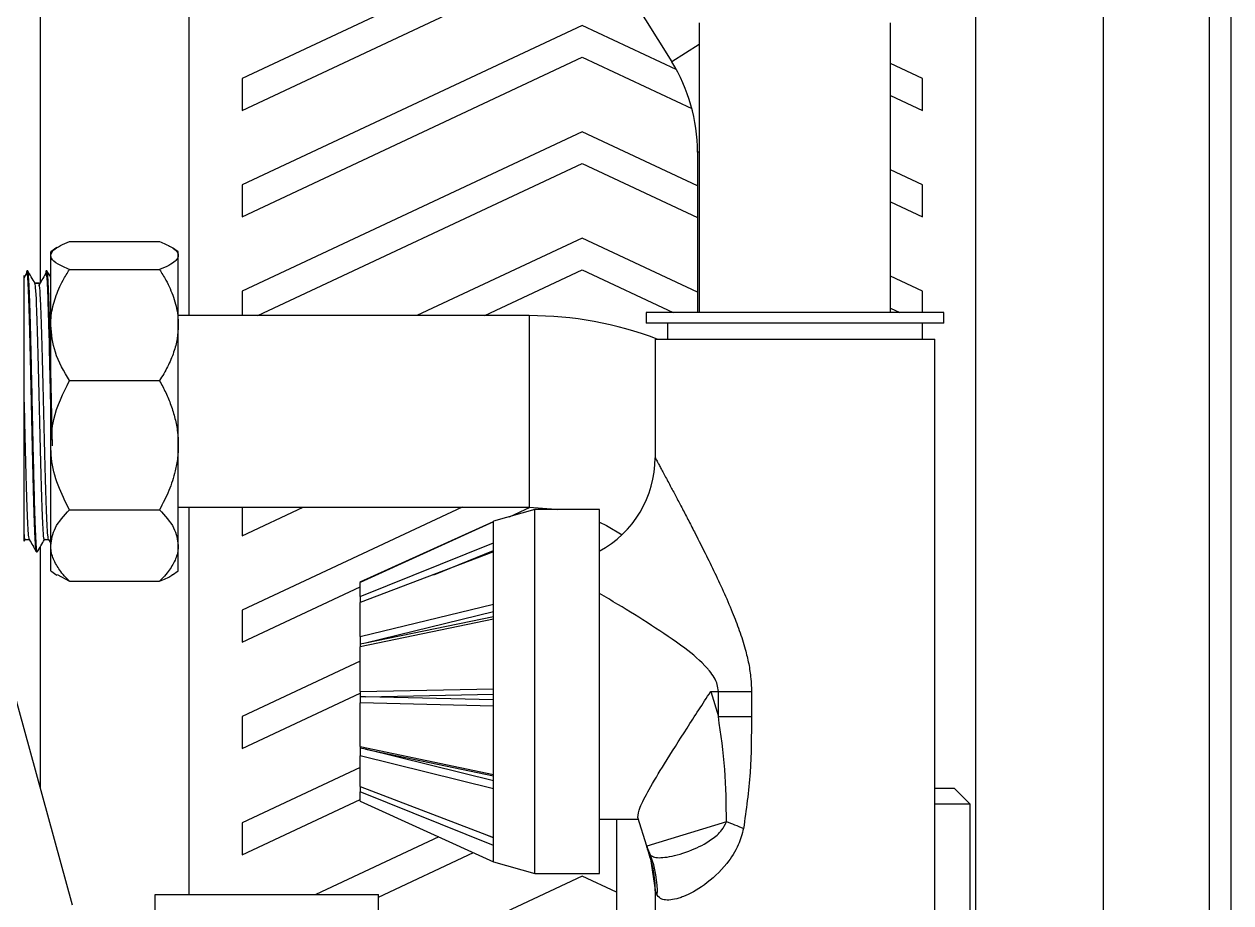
# Model space of a CAD drawing. Header units: millimetres. Extents: x 15 to 415, y 5 to 292.
# Drawn here: x 219.63 to 252.06, y 190.31 to 213.92 of the extents above; entities that cross this region are included whole.
import ezdxf

# ---------------------------------------------------------------- set-up
doc = ezdxf.new("R2010")
doc.units = ezdxf.units.MM

msp = doc.modelspace()

# ---------------------------------------------------------------- linework, layer by layer
at = {"color": 7, "linetype": 'Continuous', "lineweight": 25}
for p, q in [((248.6281, 239.4198), (248.6281, 125.7459)), ((251.4853, 125.7459), (251.4853, 239.4198)), ((252.0567, 239.1543), (252.0567, 126.0115)), ((245.1996, 186.8191), (245.1996, 232.0317)), ((231.4276, 221.8723), (237.0304, 212.9077)), ((224.0567, 218.863), (224.0567, 206.0888)), ((234.6281, 216.7459), (225.4853, 212.4602)), ((220.0567, 215.6524), (220.0567, 206.964)), ((225.4853, 211.6031), (234.6281, 215.8888)), ((234.6281, 213.8888), (225.4853, 209.6031)), ((237.1487, 212.7073), (234.6281, 213.8888)), ((237.771, 213.9547), (237.771, 206.1745)), ((242.9139, 206.1745), (242.9139, 213.9547)), ((225.4853, 208.7459), (234.6281, 213.0317)), ((234.6281, 213.0317), (237.5741, 211.6507)), ((243.771, 212.4602), (242.9139, 212.862)), ((225.4853, 212.4602), (225.4853, 211.6031)), ((243.771, 211.6031), (243.771, 212.4602)), ((242.9139, 212.0049), (243.771, 211.6031)), ((234.6281, 211.0317), (225.4853, 206.7459)), ((237.7253, 209.5799), (234.6281, 211.0317)), ((237.7253, 210.4848), (237.7253, 206.1745)), ((225.9119, 206.0888), (234.6281, 210.1745)), ((234.6281, 210.1745), (237.7253, 208.7227)), ((243.771, 209.6031), (242.9139, 210.0049)), ((225.4853, 209.6031), (225.4853, 208.7459)), ((243.771, 208.7459), (243.771, 209.6031)), ((242.9139, 209.1477), (243.771, 208.7459)), ((220.5039, 207.9161), (220.3424, 207.8031)), ((220.8469, 208.0821), (223.2666, 208.0821)), ((223.771, 207.8031), (223.6179, 207.9103)), ((234.6281, 208.1745), (230.1786, 206.0888)), ((237.7253, 206.7227), (234.6281, 208.1745)), ((220.3424, 207.7056), (220.3424, 207.8031)), ((220.3424, 205.836), (220.3424, 207.7056)), ((223.771, 207.7056), (223.771, 207.8031)), ((223.771, 205.836), (223.771, 207.7056)), ((219.7231, 207.2947), (219.7024, 207.2947)), ((220.24, 207.2947), (220.2196, 207.2947)), ((220.8469, 207.329), (223.2666, 207.329)), ((232.0072, 206.0888), (234.6281, 207.3174)), ((234.6281, 207.3174), (237.0662, 206.1745)), ((219.6852, 207.2114), (219.6229, 207.1056)), ((243.771, 206.7459), (242.9139, 207.1477)), ((225.4853, 206.7459), (225.4853, 206.0888)), ((243.771, 206.1745), (243.771, 206.7459)), ((242.9139, 206.2906), (243.1615, 206.1745)), ((233.1996, 206.0888), (223.771, 206.0888)), ((236.3424, 206.1745), (236.3424, 205.8888)), ((240.3424, 206.1745), (236.3424, 206.1745)), ((244.3424, 206.1745), (240.3424, 206.1745)), ((244.3424, 205.8888), (244.3424, 206.1745)), ((220.3424, 202.6082), (220.3424, 205.836)), ((223.771, 202.6082), (223.771, 205.836)), ((240.3424, 205.8888), (236.3424, 205.8888)), ((236.9139, 205.8888), (236.9139, 205.4602)), ((244.3424, 205.8888), (240.3424, 205.8888)), ((243.771, 205.4602), (243.771, 205.8888)), ((236.5853, 205.4602), (236.5853, 202.2733)), ((236.5853, 205.4602), (244.0996, 205.4602)), ((244.0996, 186.5174), (244.0996, 205.4602)), ((220.8469, 204.343), (223.2666, 204.343)), ((220.3424, 199.913), (220.3424, 202.6082)), ((223.771, 199.913), (223.771, 202.6082)), ((220.8469, 200.8734), (223.2666, 200.8734)), ((223.771, 200.9459), (233.1996, 200.9459)), ((224.0567, 200.9459), (224.0567, 190.5334)), ((225.4853, 200.9459), (225.4853, 200.1745)), ((225.4853, 200.1745), (227.131, 200.9459)), ((231.3977, 200.9459), (225.4853, 198.1745)), ((233.3566, 200.8815), (232.244, 200.5626)), ((232.6672, 200.6839), (233.2261, 200.9459)), ((235.091, 200.8815), (233.3566, 200.8815)), ((233.3566, 195.9888), (233.3566, 200.8815)), ((235.091, 195.9888), (235.091, 200.8815)), ((228.6624, 198.938), (232.244, 200.5621)), ((232.244, 200.546), (228.6624, 198.9225)), ((232.244, 200.546), (232.244, 200.5626)), ((232.244, 199.9838), (232.244, 200.546)), ((219.6313, 200.0256), (219.6595, 200.0743)), ((219.6563, 200.0715), (219.768, 200.0715)), ((220.0567, 199.8668), (220.0567, 193.4229)), ((220.1734, 200.0715), (220.2852, 200.0715)), ((220.2836, 200.0743), (220.3424, 199.9724)), ((220.3424, 199.2317), (220.3424, 199.913)), ((223.771, 199.2317), (223.771, 199.913)), ((228.6624, 198.5429), (232.244, 199.9838)), ((230.6349, 199.1289), (232.244, 199.7783)), ((232.244, 199.7411), (232.244, 199.9838)), ((219.961, 199.7401), (219.9814, 199.7401)), ((232.244, 199.7411), (228.6624, 198.3785)), ((232.244, 198.3351), (232.244, 199.7411)), ((220.3424, 199.2317), (220.5039, 199.1186)), ((220.5133, 199.132), (220.8469, 198.9526)), ((223.6179, 199.1245), (223.771, 199.2317)), ((220.8469, 198.9526), (223.2666, 198.9526)), ((225.4853, 197.3174), (228.6624, 198.8067)), ((228.6624, 198.938), (228.6624, 198.9225)), ((228.6624, 198.5429), (228.6624, 198.9225)), ((228.6624, 198.5429), (228.6624, 198.3785)), ((225.4853, 198.1745), (225.4853, 197.3174)), ((228.6624, 197.4634), (228.6624, 198.3785)), ((228.6624, 197.4634), (232.244, 198.3351)), ((232.244, 197.9307), (232.244, 198.3351)), ((232.244, 197.9307), (228.6624, 197.1942)), ((228.8053, 197.2949), (232.244, 198.1361)), ((232.244, 198.0002), (228.8053, 197.2925)), ((232.244, 196.0577), (232.244, 197.9307)), ((220.9257, 190.2477), (218.9938, 197.3066)), ((228.6624, 197.4634), (228.6624, 197.2622)), ((228.8053, 197.2931), (228.6624, 197.2622)), ((228.6624, 197.2622), (228.6624, 197.1942)), ((228.6624, 195.9888), (228.6624, 197.1942)), ((228.8053, 197.2931), (228.8053, 197.2949)), ((228.8053, 197.2925), (228.8053, 197.2931)), ((228.6624, 196.8067), (225.4853, 195.3174)), ((225.4853, 194.4602), (228.6624, 195.9495)), ((228.6624, 195.9888), (232.244, 196.0577)), ((228.6624, 195.9888), (228.6624, 195.8481)), ((228.8053, 195.8493), (232.244, 195.9185)), ((232.244, 195.6), (232.244, 196.0577)), ((233.3566, 191.0961), (233.3566, 195.9888)), ((235.091, 191.0961), (235.091, 195.9888)), ((238.078, 195.9888), (238.2836, 195.3146)), ((238.078, 195.9888), (238.2836, 195.9888)), ((238.2836, 195.9888), (239.173, 195.9888)), ((238.2836, 195.3146), (238.2836, 195.9888)), ((239.173, 195.9888), (239.173, 195.3146)), ((228.8053, 195.8481), (228.6624, 195.8481)), ((228.6624, 195.8481), (228.6624, 195.6868)), ((228.6624, 194.5142), (228.6624, 195.6868)), ((232.244, 195.6), (228.6624, 195.6868)), ((228.8053, 195.8481), (228.8053, 195.8493)), ((228.8053, 195.8466), (228.8053, 195.8481)), ((232.244, 195.7645), (228.8053, 195.8466)), ((232.244, 193.7618), (232.244, 195.6)), ((225.4853, 195.3174), (225.4853, 194.4602)), ((238.2836, 195.3146), (239.173, 195.3146)), ((228.6624, 194.5142), (232.244, 193.7618)), ((228.6624, 194.5142), (228.6624, 194.4716)), ((228.8053, 194.4408), (228.6624, 194.4716)), ((228.6624, 194.4716), (228.6624, 194.2604)), ((228.6624, 193.4347), (228.6624, 194.2604)), ((232.244, 193.3734), (228.6624, 194.2604)), ((228.8053, 194.4412), (232.244, 193.7197)), ((228.8053, 194.4408), (228.8053, 194.4412)), ((228.8053, 194.4389), (228.8053, 194.4408)), ((232.244, 193.5889), (228.8053, 194.4389)), ((228.6624, 193.9495), (225.4853, 192.4602)), ((232.244, 193.3734), (232.244, 193.7618)), ((228.6624, 193.4347), (232.244, 192.0627)), ((228.6624, 193.4347), (228.6624, 193.2972)), ((232.244, 191.8477), (228.6624, 193.2972)), ((228.6624, 193.0396), (228.6624, 193.2972)), ((232.244, 192.0627), (232.244, 193.3734)), ((244.0996, 193.3905), (244.618, 193.3905)), ((245.0466, 192.962), (244.618, 193.3905)), ((225.4853, 191.6031), (228.6624, 193.0924)), ((228.6624, 193.0396), (232.244, 191.4155)), ((245.0466, 192.962), (244.0996, 192.962)), ((245.0466, 189.962), (245.0466, 192.962)), ((225.4853, 192.4602), (225.4853, 191.6031)), ((235.091, 192.5602), (236.1366, 192.5602)), ((235.5468, 192.5602), (235.5468, 189.962)), ((236.358, 191.8342), (236.1219, 192.6082)), ((238.5004, 192.4876), (236.358, 191.8342)), ((230.7739, 192.0821), (227.4699, 190.5334)), ((232.244, 192.0564), (231.9476, 192.1762)), ((232.244, 191.8477), (232.244, 192.0627)), ((229.1538, 190.4656), (231.7034, 191.6607)), ((232.244, 191.4155), (232.244, 191.8477)), ((232.244, 191.415), (232.244, 191.4155)), ((232.244, 191.415), (233.3566, 191.0961)), ((236.461, 191.4962), (236.5853, 190.6628)), ((236.4666, 191.4779), (236.4611, 191.5906)), ((234.6281, 191.0317), (229.1538, 188.4656)), ((233.3566, 191.0961), (235.091, 191.0961)), ((235.5468, 190.601), (234.6281, 191.0317)), ((223.1538, 190.5334), (229.1538, 190.5334)), ((223.1538, 189.4097), (223.1538, 190.5334)), ((229.1538, 189.4097), (229.1538, 190.5334)), ((236.5853, 190.6628), (236.5853, 186.5174)), ((236.6439, 190.5137), (236.5885, 190.6445))]:
    msp.add_line(p, q, dxfattribs=at)
at = {"color": 8, "linetype": 'Continuous', "lineweight": 25}
for p, q in [((237.771, 213.3706), (237.0304, 212.9077)), ((237.771, 210.4848), (237.7253, 210.4848)), ((233.1996, 206.0888), (233.1996, 203.5174)), ((233.1996, 203.5174), (233.1996, 200.9459)), ((236.5885, 190.6445), (236.5853, 190.6628))]:
    msp.add_line(p, q, dxfattribs=at)
at = {"color": 7, "linetype": 'Continuous', "lineweight": 25, "flags": 128}
for points in [[(233.1996, 200.9459), (233.9147, 200.8897), (233.9644, 200.8815)], [(235.091, 200.5363), (235.275, 200.4477), (235.6966, 200.2037)]]:
    msp.add_lwpolyline(points, dxfattribs=at)
at = {"color": 7, "linetype": 'Continuous', "lineweight": 25}
for centre, radius, start, end in [((233.1538, 210.4848), 4.5714, 0, 32.00538), ((233.1996, 196.3745), 9.7143, 69.27571, 90), ((233.7281, 202.2745), 2.8571, 298.28855, 359.95715), ((231.5315, 173.9954), 19.7617, 67.9177, 69.35076), ((237.576, 192.2063), 1.2736, 196.98815, 208.90984), ((233.8566, 190.5946), 2.7885, 358.33746, 20.92962), ((233.7848, 190.6603), 2.8037, 359.67849, 16.95643)]:
    msp.add_arc(centre, radius, start, end, dxfattribs=at)
for points, knots in [([(220.3424, 207.7056), (220.3585, 207.756), (220.4007, 207.8882), (220.6763, 208.008), (220.8469, 208.0821)], [0, 0, 0, 0, 0.3814192, 1, 1, 1, 1]), ([(223.2666, 208.0821), (223.3764, 208.0353), (223.5996, 207.94), (223.7525, 207.8105), (223.7665, 207.731), (223.771, 207.7056)], [0, 0, 0, 0, 0.3967467, 0.8067521, 1, 1, 1, 1]), ([(220.8469, 207.329), (220.7371, 207.3758), (220.5138, 207.4711), (220.3609, 207.6006), (220.3469, 207.6801), (220.3424, 207.7056)], [0, 0, 0, 0, 0.3967467, 0.8067521, 1, 1, 1, 1]), ([(223.771, 207.7056), (223.767, 207.6806), (223.7589, 207.6303), (223.6814, 207.5409), (223.5296, 207.4385), (223.3548, 207.3657), (223.2666, 207.329)], [0, 0, 0, 0, 0.1893593, 0.3812577, 0.6874988, 1, 1, 1, 1]), ([(219.961, 199.7587), (219.96, 199.7527), (219.951, 199.7033), (219.9338, 199.9124), (219.91, 200.3932), (219.8864, 201.1638), (219.8621, 202.121), (219.8389, 203.1984), (219.8144, 204.2986), (219.7914, 205.3376), (219.7667, 206.2212), (219.7438, 206.8858), (219.7215, 207.2238), (219.7024, 207.3374), (219.6909, 207.2331), (219.6851, 207.1806)], [0, 0, 0, 0, 0.0119026, 0.0984041, 0.1847095, 0.2708861, 0.357482, 0.4433808, 0.5301616, 0.6159069, 0.7027655, 0.7884826, 0.8753117, 0.9372539, 1, 1, 1, 1]), ([(219.9814, 199.7673), (219.9786, 199.7607), (219.9693, 199.7387), (219.9539, 199.9228), (219.9354, 200.282), (219.9177, 200.7887), (219.9009, 201.3862), (219.8849, 202.0387), (219.8697, 202.7105), (219.8554, 203.3724), (219.8433, 203.9375), (219.8324, 204.4379), (219.8221, 204.899), (219.8087, 205.463), (219.7929, 206.0586), (219.7751, 206.609), (219.7571, 207.0106), (219.7397, 207.2557), (219.7284, 207.2758), (219.7231, 207.2852)], [0, 0, 0, 0, 0.0322236, 0.1066452, 0.1780028, 0.2462949, 0.3115197, 0.3736758, 0.4327617, 0.4887761, 0.5417176, 0.5753237, 0.6174842, 0.6636757, 0.732752, 0.8016663, 0.8704186, 0.9393576, 1, 1, 1, 1]), ([(219.9181, 206.9604), (219.8859, 207.0161), (219.8215, 207.1275), (219.7572, 207.2388), (219.725, 207.2945)], [0, 0, 0, 0, 0.4999869, 1, 1, 1, 1]), ([(220.3424, 203.8076), (220.3388, 203.97), (220.3272, 204.4943), (220.3086, 205.3368), (220.2839, 206.2214), (220.2609, 206.8858), (220.2386, 207.2238), (220.2196, 207.3373), (220.2081, 207.2331), (220.2023, 207.1806)], [0, 0, 0, 0, 0.0756706, 0.2443603, 0.4152404, 0.5838745, 0.7546964, 0.8765574, 1, 1, 1, 1]), ([(220.3904, 202.5908), (220.3873, 202.7277), (220.3796, 203.0697), (220.3678, 203.6116), (220.3561, 204.1436), (220.343, 204.7236), (220.328, 205.3579), (220.3101, 206.0316), (220.2922, 206.5888), (220.2743, 206.9978), (220.2569, 207.2519), (220.2455, 207.2762), (220.24, 207.2879)], [0, 0, 0, 0, 0.0616021, 0.153811, 0.2352004, 0.2948821, 0.41407, 0.5332578, 0.6524455, 0.7716332, 0.8908209, 1, 1, 1, 1]), ([(220.3424, 207.121), (220.3412, 207.1232), (220.3078, 207.181), (220.2743, 207.2388), (220.2422, 207.2945)], [0, 0, 0, 0, 0.0372957, 1, 1, 1, 1]), ([(220.3424, 205.836), (220.3455, 205.9216), (220.3546, 206.1697), (220.4558, 206.5789), (220.6369, 206.9901), (220.7878, 207.2336), (220.8469, 207.329)], [0, 0, 0, 0, 0.16383208, 0.47463023, 0.79438792, 1, 1, 1, 1]), ([(223.2666, 207.329), (223.3256, 207.2336), (223.4741, 206.994), (223.656, 206.5832), (223.7587, 206.1741), (223.7679, 205.9216), (223.771, 205.836)], [0, 0, 0, 0, 0.2056137, 0.5170117, 0.8361666, 1, 1, 1, 1]), ([(219.6281, 204.0207), (219.6281, 204.2848), (219.6281, 204.7414), (219.6281, 205.3467), (219.6281, 205.8387), (219.6281, 206.2721), (219.6281, 206.6283), (219.6281, 206.9047), (219.6281, 207.0909), (219.6281, 207.175), (219.6281, 207.1788), (219.6281, 207.1197), (219.6281, 207.1026)], [0, 0, 0, 0, 0.13753604, 0.23771757, 0.34080441, 0.44098536, 0.54404745, 0.64502063, 0.74881731, 0.85155528, 0.9572301, 1, 1, 1, 1]), ([(219.9164, 206.9632), (219.9322, 206.9632), (219.9642, 206.9632), (220.0607, 206.9632), (219.9642, 206.9632), (219.9322, 206.9632), (219.9164, 206.9632)], [0, 0, 0, 0, 0.24639779, 0.5, 0.75360221, 1, 1, 1, 1]), ([(220.1734, 200.0885), (220.1724, 200.0831), (220.1634, 200.0379), (220.1462, 200.2287), (220.1224, 200.6673), (220.0988, 201.3703), (220.0745, 202.2435), (220.0513, 203.2263), (220.0268, 204.2301), (220.0038, 205.1775), (219.9791, 205.9856), (219.9562, 206.5843), (219.935, 206.9015), (219.9226, 206.9363), (219.9181, 206.9491)], [0, 0, 0, 0, 0.01286278, 0.10634288, 0.19961104, 0.29273993, 0.38632204, 0.47915074, 0.57293268, 0.66559541, 0.75946158, 0.85209377, 0.94592796, 1, 1, 1, 1]), ([(220.2024, 207.2114), (220.1705, 207.1572), (220.1066, 207.0488), (220.0428, 206.9404), (220.0109, 206.8862)], [0, 0, 0, 0, 0.5000022, 1, 1, 1, 1]), ([(220.2836, 200.0743), (220.2756, 200.1157), (220.2596, 200.1984), (220.2358, 200.6754), (220.2122, 201.3681), (220.1879, 202.2441), (220.1647, 203.2262), (220.1402, 204.2301), (220.1172, 205.1776), (220.0925, 205.9852), (220.0696, 206.5857), (220.0473, 206.9136), (220.0338, 206.9486), (220.0282, 206.9632)], [0, 0, 0, 0, 0.093457, 0.186727, 0.2798578, 0.3734419, 0.4662725, 0.5600563, 0.652721, 0.7465891, 0.8392232, 0.9330593, 1, 1, 1, 1]), ([(220.8469, 204.343), (220.6993, 204.5918), (220.4194, 205.0635), (220.3671, 205.5881), (220.3424, 205.836)], [0, 0, 0, 0, 0.5275076, 1, 1, 1, 1]), ([(223.771, 205.836), (223.7648, 205.7136), (223.7524, 205.4663), (223.6506, 205.0903), (223.4923, 204.7117), (223.3421, 204.4665), (223.2666, 204.343)], [0, 0, 0, 0, 0.2339983, 0.4727101, 0.7345837, 1, 1, 1, 1]), ([(220.3424, 202.6082), (220.3585, 202.8406), (220.4007, 203.4497), (220.6763, 204.0016), (220.8469, 204.343)], [0, 0, 0, 0, 0.3814192, 1, 1, 1, 1]), ([(223.2666, 204.343), (223.3235, 204.2365), (223.4377, 204.0229), (223.5783, 203.6843), (223.6877, 203.3296), (223.7581, 202.9683), (223.7668, 202.7256), (223.771, 202.6082)], [0, 0, 0, 0, 0.1977545, 0.3966796, 0.6005789, 0.8069359, 1, 1, 1, 1]), ([(219.7664, 200.0743), (219.7584, 200.1157), (219.7425, 200.1984), (219.7186, 200.6753), (219.695, 201.3683), (219.6708, 202.2435), (219.6491, 203.1607), (219.6346, 203.7557), (219.6281, 204.0207)], [0, 0, 0, 0, 0.1728048, 0.3452641, 0.5174659, 0.6905057, 0.8621524, 1, 1, 1, 1]), ([(219.6281, 200.2701), (219.6281, 200.2968), (219.6281, 200.3771), (219.6281, 200.552), (219.6281, 200.8329), (219.6281, 201.1998), (219.6281, 201.6573), (219.6281, 202.1662), (219.6281, 202.7122), (219.6281, 203.3367), (219.6281, 203.7741), (219.6281, 204.0207)], [0, 0, 0, 0, 0.0479024, 0.1438641, 0.2398258, 0.360638, 0.4814501, 0.6022623, 0.7230745, 0.8438867, 1, 1, 1, 1]), ([(220.8469, 200.8734), (220.7371, 201.0892), (220.5138, 201.5281), (220.3609, 202.1249), (220.3469, 202.491), (220.3424, 202.6082)], [0, 0, 0, 0, 0.3967467, 0.8067521, 1, 1, 1, 1]), ([(223.771, 202.6082), (223.767, 202.4932), (223.7589, 202.2615), (223.6814, 201.8498), (223.5296, 201.378), (223.3548, 201.0427), (223.2666, 200.8734)], [0, 0, 0, 0, 0.1893593, 0.3812577, 0.6874988, 1, 1, 1, 1]), ([(220.3424, 199.913), (220.3671, 200.0725), (220.4194, 200.4099), (220.6993, 200.7134), (220.8469, 200.8734)], [0, 0, 0, 0, 0.4724924, 1, 1, 1, 1]), ([(223.2666, 200.8734), (223.4142, 200.7134), (223.694, 200.4099), (223.7463, 200.0725), (223.771, 199.913)], [0, 0, 0, 0, 0.5275076, 1, 1, 1, 1]), ([(219.6281, 200.0275), (219.6281, 200.0304), (219.6281, 200.035), (219.6281, 200.1048), (219.6281, 200.1778), (219.6281, 200.242), (219.6281, 200.2701)], [0, 0, 0, 0, 0.3647619, 0.5910433, 0.820778, 1, 1, 1, 1]), ([(219.6563, 200.0885), (219.6552, 200.083), (219.6462, 200.0375), (219.6368, 200.1522), (219.6284, 200.2659), (219.6281, 200.2701)], [0, 0, 0, 0, 0.1170056, 0.9673421, 1, 1, 1, 1]), ([(219.7664, 200.0743), (219.7984, 200.019), (219.8622, 199.9085), (219.9261, 199.7979), (219.9581, 199.7426)], [0, 0, 0, 0, 0.4999874, 1, 1, 1, 1]), ([(219.9836, 199.7402), (220.0158, 199.7959), (220.0801, 199.9073), (220.1445, 200.0187), (220.1766, 200.0743)], [0, 0, 0, 0, 0.500013, 1, 1, 1, 1]), ([(220.8469, 198.9526), (220.7878, 199.0139), (220.6393, 199.1681), (220.4574, 199.4324), (220.3547, 199.6955), (220.3455, 199.8579), (220.3424, 199.913)], [0, 0, 0, 0, 0.2056137, 0.5170117, 0.8361666, 1, 1, 1, 1]), ([(223.771, 199.913), (223.7679, 199.8579), (223.7589, 199.6983), (223.6576, 199.4351), (223.4765, 199.1706), (223.3256, 199.0139), (223.2666, 198.9526)], [0, 0, 0, 0, 0.1638321, 0.4746302, 0.7943879, 1, 1, 1, 1]), ([(223.2666, 198.9526), (223.3862, 198.9989), (223.5345, 199.0562), (223.6002, 199.1196), (223.6128, 199.1318)], [0, 0, 0, 0, 0.8073961, 1, 1, 1, 1]), ([(238.2836, 195.9888), (238.2773, 196.0525), (238.257, 196.2568), (238.1191, 196.4582), (237.8333, 196.7952), (237.307, 197.2232), (236.4812, 197.779), (235.7029, 198.2593), (235.2547, 198.5264), (235.091, 198.6239)], [0, 0, 0, 0, 0.0428117, 0.1372457, 0.1569982, 0.3438542, 0.5962073, 0.8525111, 1, 1, 1, 1]), ([(236.1219, 192.6082), (236.1287, 192.6843), (236.1423, 192.8363), (236.4179, 193.3574), (236.8496, 194.0794), (237.4262, 194.9849), (237.8632, 195.658), (238.0769, 195.987), (238.078, 195.9888)], [0, 0, 0, 0, 0.1755598, 0.3504406, 0.5440883, 0.7764045, 0.9987815, 1, 1, 1, 1]), ([(238.5004, 192.4876), (238.4962, 192.9577), (238.4878, 193.9043), (238.352, 194.8424), (238.2836, 195.3146)], [0, 0, 0, 0, 0.4965782, 1, 1, 1, 1]), ([(239.173, 195.3146), (239.1717, 194.8125), (239.1691, 193.8047), (239.0303, 192.8078), (238.9607, 192.3075)], [0, 0, 0, 0, 0.4981873, 1, 1, 1, 1]), ([(236.4611, 191.5906), (236.4931, 191.5712), (236.591, 191.5118), (236.9382, 191.5281), (237.5083, 191.6838), (238.0273, 191.9455), (238.366, 192.2197), (238.4625, 192.4122), (238.5004, 192.4876)], [0, 0, 0, 0, 0.1227666, 0.375961, 0.6280717, 0.8217452, 0.9301619, 1, 1, 1, 1]), ([(238.9607, 192.3075), (238.9199, 192.1599), (238.8248, 191.8159), (238.4637, 191.2651), (237.9165, 190.7662), (237.4693, 190.5247), (237.098, 190.3916), (236.9007, 190.3708), (236.7276, 190.4202), (236.6794, 190.474), (236.6439, 190.5137)], [0, 0, 0, 0, 0.0985937, 0.22983, 0.4295744, 0.6184998, 0.6633808, 0.8498628, 0.8893318, 1, 1, 1, 1]), ([(236.4666, 191.4779), (236.4383, 191.5706), (236.4012, 191.6923), (236.3663, 191.8069), (236.358, 191.8342)], [0, 0, 0, 0, 0.7619812, 1, 1, 1, 1])]:
    msp.add_open_spline(points, degree=3, knots=knots, dxfattribs=at)
at = {"color": 8, "linetype": 'Continuous', "lineweight": 25}
msp.add_open_spline([(236.586, 202.2733), (236.5857, 202.2737), (236.5832, 202.2785), (236.5994, 202.2483), (236.6407, 202.1718), (236.6969, 202.0674), (236.7572, 201.9553), (236.8511, 201.7801), (236.9783, 201.5422), (237.139, 201.2394), (237.2987, 200.9363), (237.4666, 200.6147), (237.6668, 200.2267), (237.8983, 199.7698), (238.1587, 199.2396), (238.4162, 198.6904), (238.6499, 198.1533), (238.8517, 197.6314), (239.0011, 197.1683), (239.1041, 196.7345), (239.1627, 196.3544), (239.1697, 196.1041), (239.173, 195.9888)], degree=3, knots=[0, 0, 0, 0, 0.0035132, 0.0434654, 0.0847852, 0.1142557, 0.14374, 0.173495, 0.2345169, 0.283758, 0.3334056, 0.3840082, 0.4348354, 0.5088841, 0.583326, 0.6587782, 0.7345294, 0.7982177, 0.8622185, 0.9102287, 0.9586317, 1, 1, 1, 1], dxfattribs=at)

doc.saveas('drawing.dxf')
